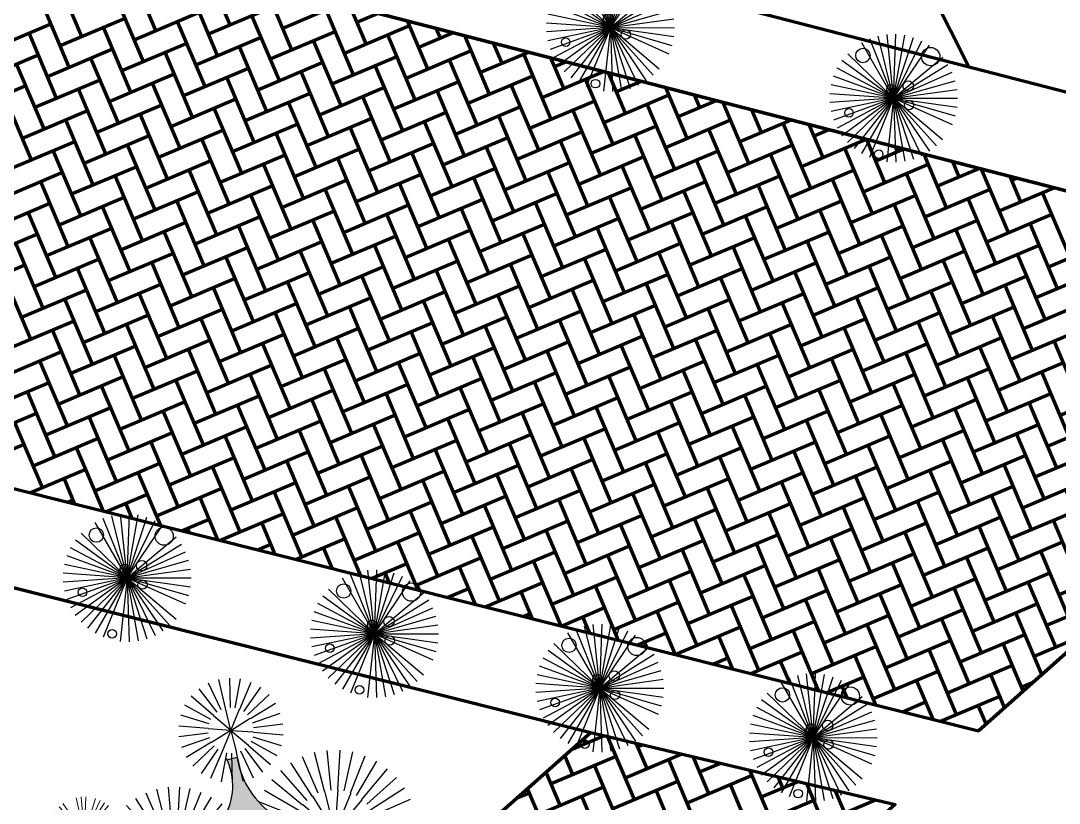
# Model space of a CAD drawing. Header units: millimetres. Extents: x 111 to 1506, y 14 to 566.
# Drawn here: x 247.94 to 256.06, y 141.69 to 147.81 of the extents above; entities that cross this region are included whole.
import ezdxf

# ---------------------------------------------------------------- set-up
doc = ezdxf.new("R2010")
doc.units = ezdxf.units.MM
doc.layers.add('FURN', color=253, linetype='Continuous')
doc.layers.add('G', color=254, linetype='Continuous', lineweight=5)
doc.layers.add('PALMERAS114', color=114, linetype='Continuous', lineweight=5)
doc.styles.add('ATTR', font='romans.shx', dxfattribs={"width": 0.8, "height": 2.52})

# ---------------------------------------------------------------- blocks, each defined once
blk = doc.blocks.new('EVG7')
for p, q in [((-11.6, 17), (-31.2, 50.9)), ((-9.2, 18.3), (-24.1, 54.3)), ((-6.6, 19.1), (-16.7, 56.9)), ((-3.9, 19.7), (-9, 58.4)), ((1.6, 19.7), (6.7, 58.4)), ((4.2, 19.1), (14.4, 56.9)), ((6.9, 18.3), (21.8, 54.3)), ((9.3, 17), (28.8, 50.9)), ((-17.8, 11.7), (-48.8, 35.4)), ((-16, 13.7), (-43.6, 41.3)), ((-13.8, 15.4), (-37.7, 46.5)), ((15.5, 11.7), (46.4, 35.4)), ((-20.6, 7), (-56.6, 21.9)), ((17, 9.4), (50.8, 28.9)), ((18.2, 7), (54.3, 21.9)), ((-21.6, 4.4), (-59.1, 14.4)), ((19.8, 1.7), (58.3, 6.7)), ((-22.2, -1.1), (-61.2, -1.1)), ((-22.2, -3.8), (-60.7, -8.9)), ((-20.6, -9.1), (-56.6, -24)), ((-19.4, -11.6), (-53.1, -31.1)), ((-17.8, -13.9), (-48.8, -37.6)), ((13.6, -15.9), (41.2, -43.5)), ((15.5, -13.9), (46.4, -37.6)), ((19.3, -6.6), (56.8, -16.6)), ((19.8, -1.1), (58.8, -1.1)), ((19.8, -3.8), (58.3, -8.9)), ((-13.8, -17.6), (-37.7, -48.7)), ((-11.6, -19.2), (-31.2, -53)), ((-9.2, -20.5), (-24.1, -56.5)), ((-6.6, -21.3), (-16.7, -59)), ((-3.9, -21.8), (-9, -60.6)), ((-1.2, -22.1), (-1.2, -61.1)), ((4.2, -21.3), (14.4, -59)), ((6.9, -20.5), (21.8, -56.5)), ((9.3, -19.2), (28.8, -53)), ((11.5, -17.6), (35.3, -48.7))]:
    blk.add_line(p, q)
at = {"style": 'ATTR', "width": 0.8, "flags": 9}
blk.add_attdef('ESTCODE', (0, 0), '', height=0.7, dxfattribs=at)
blk = doc.blocks.new('abri')
at = {"layer": 'FURN'}
blk.add_hatch(color=256, dxfattribs=at).paths.add_polyline_path([(1541.4483, 14.7988), (1541.5053, 14.8935, -0.755152), (1541.367, 15.2521), (1541.2444, 15.2412, -0.169075), (1540.9762, 14.779), (1540.8625, 14.6983), (1540.9211, 14.6158, -0.248562)])
for p, q in [((1541.0453, 16.2161), (1540.9239, 16.5768)), ((1541.1067, 16.2315), (1541.0433, 16.6068)), ((1541.1698, 16.2371), (1541.1659, 16.6177)), ((1541.233, 16.2328), (1541.2887, 16.6093)), ((1541.2947, 16.2186), (1541.4086, 16.5818)), ((1540.9334, 16.1576), (1540.7065, 16.4632)), ((1540.987, 16.1912), (1540.8107, 16.5286)), ((1541.3535, 16.195), (1541.5228, 16.5359)), ((1541.4078, 16.1625), (1541.6284, 16.4727)), ((1540.8856, 16.1159), (1540.6137, 16.3823)), ((1541.4564, 16.1218), (1541.7228, 16.3937)), ((1540.845, 16.0673), (1540.5348, 16.2879)), ((1541.4981, 16.0741), (1541.8037, 16.301)), ((1540.8125, 16.013), (1540.4715, 16.1823)), ((1541.5317, 16.0204), (1541.8691, 16.1967)), ((1540.7888, 15.9542), (1540.4256, 16.0681)), ((1541.5566, 15.9622), (1541.9173, 16.0835)), ((1540.7747, 15.8925), (1540.3981, 15.9482)), ((1541.572, 15.9007), (1541.9473, 15.9642)), ((1540.7704, 15.8293), (1540.3897, 15.8254)), ((1541.5733, 15.7745), (1541.9498, 15.7188)), ((1541.5776, 15.8376), (1541.9582, 15.8416)), ((1540.776, 15.7662), (1540.4007, 15.7028)), ((1540.7914, 15.7048), (1540.4306, 15.5834)), ((1541.5591, 15.7127), (1541.9223, 15.5988)), ((1540.8162, 15.6465), (1540.4789, 15.4702)), ((1540.8499, 15.5929), (1540.5443, 15.366)), ((1541.503, 15.5996), (1541.8132, 15.3791)), ((1541.5355, 15.6539), (1541.8764, 15.4846)), ((1540.8915, 15.5451), (1540.6252, 15.2732)), ((1540.9401, 15.5045), (1540.7196, 15.1942)), ((1540.9945, 15.472), (1540.8252, 15.131)), ((1541.3609, 15.4757), (1541.5372, 15.1384)), ((1541.4146, 15.5094), (1541.6415, 15.2038)), ((1541.4623, 15.551), (1541.7343, 15.2847)), ((1541.0532, 15.4483), (1540.9393, 15.0851)), ((1541.115, 15.4342), (1541.0593, 15.0576)), ((1541.1781, 15.4299), (1541.1821, 15.0492)), ((1541.2412, 15.4355), (1541.3047, 15.0601)), ((1541.3027, 15.4509), (1541.424, 15.0901)), ((1541.2444, 15.2412), (1541.367, 15.2521)), ((1541.8507, 14.9732), (1541.7785, 15.1898)), ((1541.9232, 14.9911), (1541.8857, 15.2164)), ((1541.9975, 14.9976), (1541.9958, 15.2259)), ((1542.072, 14.9923), (1542.106, 15.2181)), ((1542.1447, 14.9754), (1542.2137, 15.1931)), ((1541.7186, 14.9046), (1541.5829, 15.0883)), ((1541.7819, 14.9441), (1541.6767, 15.1468)), ((1542.2139, 14.9474), (1542.3161, 15.1516)), ((1542.2779, 14.9088), (1542.4107, 15.0946)), ((1540.5409, 14.7357), (1540.4026, 14.9817)), ((1540.5827, 14.7538), (1540.4986, 15.0232)), ((1540.6274, 14.7628), (1540.601, 15.0437)), ((1540.6729, 14.7622), (1540.7056, 15.0426)), ((1540.7173, 14.7523), (1540.8076, 15.0197)), ((1540.7587, 14.7333), (1540.9026, 14.9761)), ((1541.6622, 14.8557), (1541.4995, 15.0159)), ((1542.335, 14.8608), (1542.4953, 15.0235)), ((1540.5038, 14.7094), (1540.3173, 14.9212)), ((1540.7952, 14.7061), (1540.9864, 14.9137)), ((1541.6141, 14.7985), (1541.4284, 14.9313)), ((1541.4483, 14.7988), (1541.5053, 14.8935)), ((1542.384, 14.8044), (1542.5677, 14.94)), ((1540.473, 14.6759), (1540.2465, 14.8443)), ((1540.8253, 14.6719), (1541.0555, 14.8352)), ((1541.5756, 14.7346), (1541.3713, 14.8367)), ((1542.4235, 14.741), (1542.6261, 14.8463)), ((1540.4498, 14.6367), (1540.1932, 14.7544)), ((1540.8477, 14.6323), (1541.1067, 14.7441)), ((1540.9237, 14.6121), (1540.8636, 14.6969)), ((1541.5476, 14.6654), (1541.3298, 14.7343)), ((1542.4525, 14.6723), (1542.6692, 14.7445)), ((1540.4352, 14.5936), (1540.1598, 14.6554)), ((1540.8612, 14.5888), (1541.1379, 14.6444)), ((1541.5342, 14.5804), (1541.3084, 14.6144)), ((1542.4705, 14.5998), (1542.6958, 14.6373)), ((1540.4299, 14.5484), (1540.1477, 14.5515)), ((1540.4342, 14.503), (1540.1575, 14.4475)), ((1540.8602, 14.4982), (1541.1356, 14.4365)), ((1540.8655, 14.5435), (1541.1477, 14.5403)), ((1541.5289, 14.5059), (1541.3006, 14.5041)), ((1542.477, 14.5254), (1542.7053, 14.5272)), ((1540.4478, 14.4596), (1540.1887, 14.3477)), ((1540.4701, 14.4199), (1540.2399, 14.2566)), ((1540.5002, 14.3857), (1540.309, 14.1781)), ((1540.7916, 14.3824), (1540.9781, 14.1706)), ((1540.8225, 14.4159), (1541.0489, 14.2475)), ((1540.8457, 14.4551), (1541.1022, 14.3374)), ((1541.5354, 14.4315), (1541.3101, 14.3941)), ((1542.4717, 14.451), (1542.6975, 14.4169)), ((1540.5367, 14.3585), (1540.3928, 14.1157)), ((1540.5781, 14.3396), (1540.4879, 14.0722)), ((1540.6225, 14.3296), (1540.5898, 14.0493)), ((1540.668, 14.3291), (1540.6944, 14.0481)), ((1540.7127, 14.338), (1540.7969, 14.0687)), ((1540.7545, 14.3561), (1540.8928, 14.1101)), ((1541.5498, 14.3713), (1541.3332, 14.2991)), ((1541.5789, 14.3026), (1541.3762, 14.1973)), ((1542.4267, 14.309), (1542.631, 14.2069)), ((1542.4548, 14.3782), (1542.6725, 14.3093)), ((1541.6184, 14.2392), (1541.4347, 14.1036)), ((1541.6673, 14.1828), (1541.5071, 14.0201)), ((1542.3402, 14.1879), (1542.5029, 14.0277)), ((1542.3882, 14.2451), (1542.574, 14.1123)), ((1541.7245, 14.1348), (1541.5916, 13.949)), ((1541.7884, 14.0962), (1541.6863, 13.892)), ((1542.2204, 14.0995), (1542.3256, 13.8968)), ((1542.2838, 14.139), (1542.4194, 13.9553)), ((1541.8576, 14.0682), (1541.7887, 13.8505)), ((1541.9303, 14.0513), (1541.8963, 13.8255)), ((1542.0048, 14.046), (1542.0066, 13.8176)), ((1542.0792, 14.0524), (1542.1166, 13.8272)), ((1542.1517, 14.0704), (1542.2239, 13.8538))]:
    blk.add_line(p, q, dxfattribs=at)
at = {"layer": 'FURN', "color": 62}
for p, q in [((1541.174, 15.8335), (1541.0492, 16.2174)), ((1541.174, 15.8335), (1541.174, 16.2371)), ((1541.174, 15.8335), (1541.2987, 16.2174)), ((1541.174, 15.8335), (1540.8474, 16.0707)), ((1541.174, 15.8335), (1540.9367, 16.16)), ((1541.174, 15.8335), (1541.4112, 16.16)), ((1541.174, 15.8335), (1541.5005, 16.0707)), ((1541.174, 15.8335), (1540.7901, 15.9582)), ((1541.174, 15.8335), (1541.5579, 15.9582)), ((1541.174, 15.8335), (1540.7703, 15.8335)), ((1541.174, 15.8335), (1540.7901, 15.7087)), ((1541.174, 15.8335), (1540.8474, 15.5962)), ((1541.174, 15.8335), (1540.9367, 15.5069)), ((1541.174, 15.8335), (1541.0492, 15.4496)), ((1541.174, 15.8335), (1541.5776, 15.8335)), ((1541.174, 15.8335), (1541.174, 15.4298)), ((1541.174, 15.8335), (1541.2987, 15.4496)), ((1541.174, 15.8335), (1541.4112, 15.5069)), ((1541.174, 15.8335), (1541.5005, 15.5962)), ((1541.174, 15.8335), (1541.5579, 15.7087)), ((1542.0012, 14.5218), (1541.9182, 14.9903)), ((1542.0012, 14.5218), (1542.0174, 14.9973)), ((1542.0012, 14.5218), (1542.1159, 14.9835)), ((1542.0012, 14.5218), (1541.7348, 14.916)), ((1542.0012, 14.5218), (1541.8226, 14.9628)), ((1542.0012, 14.5218), (1542.2094, 14.9496)), ((1542.0012, 14.5218), (1542.2938, 14.897)), ((1542.0012, 14.5218), (1541.6586, 14.852)), ((1542.0012, 14.5218), (1542.3654, 14.8279)), ((1540.6477, 14.5459), (1540.5804, 14.753)), ((1540.6477, 14.5459), (1540.715, 14.753)), ((1542.0012, 14.5218), (1541.5539, 14.6841)), ((1542.0012, 14.5218), (1541.5975, 14.7736)), ((1542.0012, 14.5218), (1542.4211, 14.7455)), ((1540.6477, 14.5459), (1540.4715, 14.6739)), ((1540.6477, 14.5459), (1540.8239, 14.6739)), ((1542.0012, 14.5218), (1541.53, 14.5876)), ((1542.0012, 14.5218), (1542.4584, 14.6533)), ((1540.6477, 14.5459), (1540.4299, 14.5459)), ((1540.6477, 14.5459), (1540.4715, 14.4179)), ((1540.6477, 14.5459), (1540.5804, 14.3388)), ((1540.6477, 14.5459), (1540.8655, 14.5459)), ((1540.6477, 14.5459), (1540.715, 14.3388)), ((1540.6477, 14.5459), (1540.8239, 14.4179)), ((1542.0012, 14.5218), (1541.5266, 14.4882)), ((1542.0012, 14.5218), (1541.5439, 14.3903)), ((1542.0012, 14.5218), (1541.5813, 14.2981)), ((1542.0012, 14.5218), (1541.637, 14.2157)), ((1542.0012, 14.5218), (1541.7086, 14.1466)), ((1542.0012, 14.5218), (1541.793, 14.094)), ((1542.0012, 14.5218), (1541.8865, 14.06)), ((1542.0012, 14.5218), (1541.985, 14.0463)), ((1542.0012, 14.5218), (1542.4758, 14.5554)), ((1542.0012, 14.5218), (1542.3437, 14.1916)), ((1542.0012, 14.5218), (1542.4049, 14.27)), ((1542.0012, 14.5218), (1542.4484, 14.3594)), ((1542.0012, 14.5218), (1542.4724, 14.456)), ((1542.0012, 14.5218), (1542.0842, 14.0533)), ((1542.0012, 14.5218), (1542.1798, 14.0808)), ((1542.0012, 14.5218), (1542.2676, 14.1276))]:
    blk.add_line(p, q, dxfattribs=at)
at = {"layer": 'FURN'}
for centre, radius, start, end in [((1540.4465, 15.3953), 0.8127, 301.61043, 349.06478), ((1541.4872, 15.0925), 0.1998, 126.97548, 275.20895), ((1541.3574, 14.2098), 0.596, 81.22271, 138.10852)]:
    blk.add_arc(centre, radius, start, end, dxfattribs=at)

msp = doc.modelspace()

# ---------------------------------------------------------------- hatches: boundary and pattern name
at = {"layer": 'G', "lineweight": 100, "ltscale": 1000}
h = msp.add_hatch(dxfattribs=at)
h.set_pattern_fill('AR-HBONE', color=256, scale=0.046, angle=-22.085228, style=0)
h.set_pattern_definition([(22.914772, (797.12783, 1599.99595), (0.097837146, 0.241122153), [0.552, -0.184]), (112.914772, (797.29731, 1600.0676), (0.097837146, 0.241122153), [0.552, -0.184])])
h.paths.add_polyline_path([(253.07799, 142.84708), (255.42655, 142.25779), (259.25142, 145.65391), (256.92913, 146.26654)])

# ---------------------------------------------------------------- linework, layer by layer
at = {"lineweight": 100, "ltscale": 1000}
for p, q in [((253.06326, 151.95408), (255.35326, 147.44816)), ((239.25796, 151.60517), (257.60495, 146.86661)), ((239.00357, 150.89626), (256.92913, 146.26654)), ((256.92913, 146.26654), (239.00357, 150.89626)), ((237.67705, 146.71145), (253.07799, 142.84708))]:
    msp.add_line(p, q, dxfattribs=at)
at = {"lineweight": 211, "ltscale": 1000}
for p, q in [((237.67705, 146.71145), (253.07799, 142.84708)), ((237.44709, 145.9959), (252.399, 142.2442)), ((259.25142, 145.65391), (255.42655, 142.25779)), ((252.399, 142.2442), (239.04769, 130.38948))]:
    msp.add_line(p, q, dxfattribs=at)
at = {"lineweight": 100, "ltscale": 1000}
for points in [[(253.07799, 142.84708), (255.42655, 142.25779), (259.25142, 145.65391), (256.92913, 146.26654)], [(223.55255, 102.95667), (237.44709, 145.9959), (252.399, 142.2442), (239.0512, 130.39259), (233.05837, 132.40154), (237.44709, 145.9959)], [(233.07957, 132.39443), (239.04769, 130.38948), (252.399, 142.2442)], [(252.399, 142.2442), (254.77723, 141.68124), (244.09387, 132.19541)]]:
    msp.add_lwpolyline(points, dxfattribs=at)
at = {"layer": 'FURN', "color": 54, "ltscale": 0.1}
for p, q in [((252.55105, 147.75351), (252.49953, 148.25085)), ((252.55105, 147.75351), (252.56924, 148.25318)), ((252.55105, 147.75351), (252.30169, 148.1869)), ((252.55105, 147.75351), (252.36444, 148.21738)), ((252.55105, 147.75351), (252.43081, 148.23884)), ((252.55105, 147.75351), (252.63861, 148.24579)), ((252.55105, 147.75351), (252.70627, 148.22881)), ((252.55105, 147.75351), (252.7709, 148.20258)), ((252.55105, 147.75351), (252.83126, 148.16761)), ((252.55105, 147.75351), (252.1919, 148.10138)), ((252.55105, 147.75351), (252.14698, 148.04801)), ((252.55105, 147.75351), (252.93455, 148.07434)), ((252.55105, 147.75351), (252.97547, 148.01784)), ((252.55105, 147.75351), (252.08146, 147.92522)), ((252.55105, 147.75351), (253.00813, 147.9562)), ((252.55105, 147.75351), (252.06213, 147.85819)), ((252.55105, 147.75351), (253.03189, 147.89062)), ((252.55105, 147.75351), (252.05232, 147.78913)), ((252.55105, 147.75351), (253.04629, 147.82236)), ((252.55105, 147.75351), (252.05222, 147.71938)), ((252.55105, 147.75351), (252.08095, 147.5832)), ((252.55105, 147.75351), (252.14611, 147.46022)), ((252.55105, 147.75351), (252.19086, 147.40672)), ((252.55105, 147.75351), (252.30041, 147.32087)), ((252.55105, 147.75351), (252.36306, 147.2902)), ((252.55105, 147.75351), (252.49805, 147.25633)), ((252.55105, 147.75351), (253.05105, 147.75277)), ((252.55105, 147.75351), (253.04608, 147.68319)), ((252.55105, 147.75351), (253.03148, 147.61498)), ((252.55105, 147.75351), (253.00752, 147.54946)), ((252.55105, 147.75351), (252.93359, 147.43155)), ((252.55105, 147.75351), (252.83003, 147.33858)), ((252.55105, 147.75351), (252.76957, 147.30379)), ((252.55105, 147.75351), (252.63714, 147.26098)), ((254.76476, 147.20161), (254.64452, 147.68693)), ((254.76476, 147.20161), (254.71324, 147.69894)), ((254.76476, 147.20161), (254.78296, 147.70127)), ((254.76476, 147.20161), (254.85232, 147.69388)), ((254.76476, 147.20161), (254.51541, 147.63499)), ((254.76476, 147.20161), (254.57815, 147.66548)), ((254.76476, 147.20161), (254.91998, 147.6769)), ((254.76476, 147.20161), (254.98462, 147.65068)), ((254.76476, 147.20161), (255.04497, 147.61571)), ((254.76476, 147.20161), (254.40561, 147.54947)), ((254.76476, 147.20161), (255.14826, 147.52243)), ((254.76476, 147.20161), (254.36069, 147.4961)), ((254.76476, 147.20161), (255.18918, 147.46593)), ((254.76476, 147.20161), (254.29517, 147.37331)), ((254.76476, 147.20161), (255.22184, 147.40429)), ((254.76476, 147.20161), (254.27584, 147.30629)), ((254.76476, 147.20161), (255.2456, 147.33871)), ((254.76476, 147.20161), (254.26593, 147.16747)), ((254.76476, 147.20161), (254.26603, 147.23723)), ((254.76476, 147.20161), (254.29466, 147.03129)), ((254.76476, 147.20161), (254.35982, 146.90831)), ((254.76476, 147.20161), (254.40458, 146.85481)), ((254.76476, 147.20161), (254.51412, 146.76897)), ((254.76476, 147.20161), (254.57677, 146.73829)), ((254.76476, 147.20161), (254.71176, 146.70442)), ((254.76476, 147.20161), (255.26, 147.27046)), ((254.76476, 147.20161), (255.26476, 147.20086)), ((254.76476, 147.20161), (255.25979, 147.13128)), ((254.76476, 147.20161), (255.24519, 147.06307)), ((254.76476, 147.20161), (255.22123, 146.99756)), ((254.76476, 147.20161), (255.14731, 146.87964)), ((254.76476, 147.20161), (255.04374, 146.78667)), ((254.76476, 147.20161), (254.98328, 146.75188)), ((254.76476, 147.20161), (254.85085, 146.70907)), ((248.77516, 143.45287), (248.72363, 143.95021)), ((248.77516, 143.45287), (248.79335, 143.95254)), ((248.77516, 143.45287), (248.5258, 143.88625)), ((248.77516, 143.45287), (248.58854, 143.91674)), ((248.77516, 143.45287), (248.65492, 143.93819)), ((248.77516, 143.45287), (248.86271, 143.94514)), ((248.77516, 143.45287), (248.93037, 143.92817)), ((248.77516, 143.45287), (248.99501, 143.90194)), ((248.77516, 143.45287), (249.05537, 143.86697)), ((248.77516, 143.45287), (248.416, 143.80073)), ((248.77516, 143.45287), (248.37109, 143.74736)), ((248.77516, 143.45287), (249.15866, 143.77369)), ((248.77516, 143.45287), (249.19957, 143.7172)), ((248.77516, 143.45287), (248.30556, 143.62458)), ((248.77516, 143.45287), (249.23223, 143.65556)), ((248.77516, 143.45287), (248.28624, 143.55755)), ((248.77516, 143.45287), (249.25599, 143.58997)), ((248.77516, 143.45287), (248.27643, 143.48849)), ((248.77516, 143.45287), (249.27039, 143.52172)), ((250.70752, 143.01579), (250.5209, 143.47966)), ((250.70752, 143.01579), (250.58728, 143.50112)), ((250.70752, 143.01579), (250.65599, 143.51313)), ((250.70752, 143.01579), (250.72571, 143.51546)), ((250.70752, 143.01579), (250.79507, 143.50806)), ((250.70752, 143.01579), (250.86273, 143.49109)), ((250.70752, 143.01579), (250.92737, 143.46486)), ((248.77516, 143.45287), (248.27632, 143.41873)), ((248.77516, 143.45287), (248.30506, 143.28256)), ((248.77516, 143.45287), (248.37021, 143.15958)), ((248.77516, 143.45287), (248.41497, 143.10607)), ((248.77516, 143.45287), (248.52451, 143.02023)), ((248.77516, 143.45287), (248.58716, 142.98955)), ((248.77516, 143.45287), (248.72215, 142.95568)), ((248.77516, 143.45287), (249.27516, 143.45212)), ((248.77516, 143.45287), (249.27019, 143.38254)), ((248.77516, 143.45287), (249.25558, 143.31433)), ((248.77516, 143.45287), (249.23163, 143.24882)), ((248.77516, 143.45287), (249.1577, 143.1309)), ((248.77516, 143.45287), (249.05414, 143.03793)), ((248.77516, 143.45287), (248.99367, 143.00314)), ((248.77516, 143.45287), (248.86125, 142.96033)), ((250.70752, 143.01579), (250.45816, 143.44917)), ((250.70752, 143.01579), (250.98773, 143.42989)), ((250.70752, 143.01579), (250.30344, 143.31028)), ((250.70752, 143.01579), (250.34836, 143.36365)), ((250.70752, 143.01579), (251.09101, 143.33661)), ((250.70752, 143.01579), (251.13193, 143.28012)), ((250.70752, 143.01579), (251.16459, 143.21848)), ((250.70752, 143.01579), (250.23792, 143.1875)), ((250.70752, 143.01579), (251.18835, 143.15289)), ((250.70752, 143.01579), (250.2186, 143.12047)), ((250.70752, 143.01579), (251.20275, 143.08464)), ((252.46821, 142.59062), (252.28159, 143.05449)), ((252.46821, 142.59062), (252.34797, 143.07594)), ((252.46821, 142.59062), (252.41668, 143.08796)), ((252.46821, 142.59062), (252.4864, 143.09029)), ((252.46821, 142.59062), (252.55576, 143.08289)), ((252.46821, 142.59062), (252.62342, 143.06591)), ((250.70752, 143.01579), (250.20868, 142.98165)), ((250.70752, 143.01579), (250.20879, 143.05141)), ((250.70752, 143.01579), (250.23741, 142.84548)), ((250.70752, 143.01579), (250.30257, 142.7225)), ((250.70752, 143.01579), (250.34733, 142.669)), ((250.70752, 143.01579), (250.45687, 142.58315)), ((250.70752, 143.01579), (250.51952, 142.55248)), ((250.70752, 143.01579), (250.65451, 142.51861)), ((250.70752, 143.01579), (251.20751, 143.01505)), ((250.70752, 143.01579), (251.20255, 142.94547)), ((250.70752, 143.01579), (251.18794, 142.87726)), ((250.70752, 143.01579), (251.16398, 142.81174)), ((250.70752, 143.01579), (251.09006, 142.69383)), ((250.70752, 143.01579), (250.98649, 142.60086)), ((250.70752, 143.01579), (250.92603, 142.56607)), ((250.70752, 143.01579), (250.79361, 142.52326)), ((252.46821, 142.59062), (252.21885, 143.024)), ((252.46821, 142.59062), (252.68806, 143.03969)), ((252.46821, 142.59062), (252.74842, 143.00472)), ((252.46821, 142.59062), (252.10906, 142.93848)), ((252.46821, 142.59062), (252.85171, 142.91144)), ((252.46821, 142.59062), (252.06414, 142.88511)), ((252.46821, 142.59062), (252.89263, 142.85495)), ((252.46821, 142.59062), (251.99862, 142.76233)), ((252.46821, 142.59062), (252.92528, 142.79331)), ((252.46821, 142.59062), (251.97929, 142.6953)), ((252.46821, 142.59062), (252.94904, 142.72772)), ((252.46821, 142.59062), (252.96345, 142.65947)), ((254.13616, 142.20375), (253.94955, 142.66762)), ((254.13616, 142.20375), (254.01592, 142.68908)), ((254.13616, 142.20375), (254.08464, 142.70109)), ((254.13616, 142.20375), (254.15435, 142.70342)), ((254.13616, 142.20375), (254.22372, 142.69602)), ((254.13616, 142.20375), (254.29138, 142.67905)), ((254.13616, 142.20375), (254.35602, 142.65282)), ((252.46821, 142.59062), (251.96937, 142.55648)), ((252.46821, 142.59062), (251.96948, 142.62624)), ((252.46821, 142.59062), (251.99811, 142.42031)), ((252.46821, 142.59062), (252.06326, 142.29733)), ((252.46821, 142.59062), (252.10802, 142.24382)), ((252.46821, 142.59062), (252.21756, 142.15798)), ((252.46821, 142.59062), (252.28022, 142.1273)), ((252.46821, 142.59062), (252.4152, 142.09343)), ((252.46821, 142.59062), (252.96821, 142.58987)), ((252.46821, 142.59062), (252.96324, 142.52029)), ((252.46821, 142.59062), (252.94863, 142.45208)), ((252.46821, 142.59062), (252.92468, 142.38657)), ((252.46821, 142.59062), (252.85075, 142.26865)), ((252.46821, 142.59062), (252.74719, 142.17568)), ((252.46821, 142.59062), (252.68672, 142.14089)), ((252.46821, 142.59062), (252.5543, 142.09808)), ((254.13616, 142.20375), (253.88681, 142.63713)), ((254.13616, 142.20375), (254.41637, 142.61785)), ((254.13616, 142.20375), (253.73209, 142.49824)), ((254.13616, 142.20375), (253.77701, 142.55161)), ((254.13616, 142.20375), (254.51966, 142.52457)), ((254.13616, 142.20375), (254.56058, 142.46808)), ((254.13616, 142.20375), (254.59324, 142.40644)), ((254.13616, 142.20375), (253.66657, 142.37546)), ((254.13616, 142.20375), (254.617, 142.34085)), ((254.13616, 142.20375), (253.64724, 142.30843)), ((254.13616, 142.20375), (254.6314, 142.2726)), ((254.13616, 142.20375), (253.63733, 142.16961)), ((254.13616, 142.20375), (253.63743, 142.23937)), ((254.13616, 142.20375), (253.66606, 142.03344)), ((254.13616, 142.20375), (253.73122, 141.91046)), ((254.13616, 142.20375), (253.77598, 141.85696)), ((254.13616, 142.20375), (253.88552, 141.77111)), ((254.13616, 142.20375), (253.94817, 141.74044)), ((254.13616, 142.20375), (254.08316, 141.70657)), ((254.13616, 142.20375), (254.63616, 142.20301)), ((254.13616, 142.20375), (254.63119, 142.13343)), ((254.13616, 142.20375), (254.61659, 142.06522)), ((254.13616, 142.20375), (254.59263, 141.9997)), ((254.13616, 142.20375), (254.51871, 141.88179)), ((254.13616, 142.20375), (254.41514, 141.78881)), ((254.13616, 142.20375), (254.35468, 141.75403)), ((254.13616, 142.20375), (254.22225, 141.71122))]:
    msp.add_line(p, q, dxfattribs=at)
at = {"layer": 'FURN', "ltscale": 0.1}
for p, q in [((252.55105, 147.75351), (252.10993, 147.9889)), ((252.55105, 147.75351), (252.06182, 147.65028)), ((252.55105, 147.75351), (252.10923, 147.51943)), ((252.55105, 147.75351), (252.24263, 147.35996)), ((252.55105, 147.75351), (252.56776, 147.25379)), ((252.55105, 147.75351), (252.88506, 147.38144)), ((252.55105, 147.75351), (252.70485, 147.27775)), ((254.76476, 147.20161), (254.32364, 147.437)), ((254.76476, 147.20161), (254.27553, 147.09838)), ((254.76476, 147.20161), (254.32294, 146.96753)), ((254.76476, 147.20161), (254.45635, 146.80806)), ((254.76476, 147.20161), (254.78147, 146.70188)), ((254.76476, 147.20161), (255.09877, 146.82954)), ((254.76476, 147.20161), (254.91856, 146.72585)), ((248.77516, 143.45287), (248.33403, 143.68826)), ((248.77516, 143.45287), (248.28593, 143.34964)), ((248.77516, 143.45287), (248.33333, 143.21879)), ((248.77516, 143.45287), (248.46674, 143.05932)), ((248.77516, 143.45287), (248.79186, 142.95315)), ((248.77516, 143.45287), (249.10917, 143.0808)), ((248.77516, 143.45287), (248.92896, 142.97711)), ((250.70752, 143.01579), (250.26639, 143.25118)), ((250.70752, 143.01579), (250.21829, 142.91256)), ((250.70752, 143.01579), (250.26569, 142.78171)), ((250.70752, 143.01579), (250.3991, 142.62224)), ((250.70752, 143.01579), (250.72422, 142.51607)), ((250.70752, 143.01579), (251.04153, 142.64372)), ((250.70752, 143.01579), (250.86132, 142.54003)), ((252.46821, 142.59062), (252.02708, 142.82601)), ((252.46821, 142.59062), (251.97898, 142.48739)), ((252.46821, 142.59062), (252.02639, 142.35654)), ((252.46821, 142.59062), (252.15979, 142.19707)), ((252.46821, 142.59062), (252.48491, 142.0909)), ((252.46821, 142.59062), (252.80222, 142.21855)), ((252.46821, 142.59062), (252.62201, 142.11486)), ((254.13616, 142.20375), (253.69504, 142.43914)), ((254.13616, 142.20375), (253.64693, 142.10052)), ((254.13616, 142.20375), (253.69434, 141.96967)), ((254.13616, 142.20375), (253.82774, 141.8102)), ((254.13616, 142.20375), (254.15287, 141.70403)), ((254.13616, 142.20375), (254.47017, 141.83168)), ((254.13616, 142.20375), (254.28996, 141.72799))]:
    msp.add_line(p, q, dxfattribs=at)
at = {"layer": 'FURN', "color": 54, "ltscale": 0.1}
for centre, radius in [((252.53346, 147.82452), 0.03628), ((252.67122, 147.69979), 0.03628), ((252.20201, 147.64026), 0.0337), ((255.05443, 147.52707), 0.07141), ((254.52451, 147.53576), 0.05617), ((254.74717, 147.27261), 0.03628), ((254.87841, 147.29668), 0.04084), ((254.41572, 147.08835), 0.0337), ((254.88493, 147.14789), 0.03628), ((248.53491, 143.78702), 0.05617), ((249.06483, 143.77834), 0.07141), ((248.75756, 143.52387), 0.03628), ((248.8888, 143.54794), 0.04084), ((248.89533, 143.39915), 0.03628), ((250.46727, 143.34995), 0.05617), ((250.99718, 143.34126), 0.07141), ((248.42611, 143.33962), 0.0337), ((250.82116, 143.11086), 0.04084), ((250.68992, 143.0868), 0.03628), ((250.82768, 142.96207), 0.03628), ((252.22796, 142.92477), 0.05617), ((252.75788, 142.91608), 0.07141), ((250.35847, 142.90254), 0.0337), ((252.45062, 142.66162), 0.03628), ((252.58185, 142.68569), 0.04084), ((252.58838, 142.5369), 0.03628), ((253.89591, 142.53791), 0.05617), ((254.42583, 142.52922), 0.07141), ((252.11916, 142.47737), 0.0337), ((254.24981, 142.29882), 0.04084), ((254.11857, 142.27476), 0.03628), ((254.25633, 142.15003), 0.03628), ((253.78712, 142.0905), 0.0337)]:
    msp.add_circle(centre, radius, dxfattribs=at)
at = {"layer": 'FURN', "ltscale": 0.1}
for centre in [(252.43396, 147.31554), (254.64767, 146.76363), (248.65806, 143.0149), (250.59042, 142.57782), (252.35112, 142.15264), (254.01907, 141.76578)]:
    msp.add_circle(centre, 0.0337, dxfattribs=at)
at = {"layer": 'G', "linetype": 'Continuous', "lineweight": 100, "ltscale": 1000}
for p, q in [((248.42033, 147.6854), (248.2054, 148.19384)), ((249.00041, 147.73085), (248.78548, 148.23929)), ((249.58049, 147.7763), (249.39627, 148.21209)), ((250.06273, 147.58062), (249.84781, 148.08906)), ((249.48265, 147.53518), (249.26773, 148.04362)), ((248.32249, 147.44428), (248.10756, 147.95272)), ((248.90257, 147.48973), (248.68764, 147.99817)), ((249.99109, 147.7501), (250.4439, 147.94151)), ((250.64282, 147.62607), (250.51751, 147.9225)), ((248.83093, 147.65921), (249.33937, 147.87414)), ((249.41101, 147.70466), (249.91945, 147.91958)), ((249.9649, 147.3395), (249.74997, 147.84794)), ((250.54498, 147.38495), (250.33005, 147.89339)), ((250.57117, 147.79555), (250.73724, 147.86575)), ((247.67077, 147.56831), (248.1792, 147.78324)), ((248.25085, 147.61376), (248.75929, 147.82869)), ((249.38482, 147.29405), (249.16989, 147.80249)), ((250.47334, 147.55443), (250.98177, 147.76936)), ((251.12506, 147.4304), (250.966, 147.80667)), ((248.22465, 147.20316), (248.00973, 147.7116)), ((248.80473, 147.24861), (248.58981, 147.75705)), ((249.31317, 147.46353), (249.82161, 147.67846)), ((249.89325, 147.50898), (250.40169, 147.72391)), ((251.02722, 147.18928), (250.8123, 147.69772)), ((251.05342, 147.59988), (251.32392, 147.71423)), ((251.2229, 147.67152), (251.19025, 147.74875)), ((251.6073, 147.23472), (251.4145, 147.69083)), ((248.73309, 147.41809), (249.24153, 147.63301)), ((249.86706, 147.09838), (249.65213, 147.60682)), ((250.44714, 147.14383), (250.23221, 147.65227)), ((251.70514, 147.47585), (251.63875, 147.63291)), ((247.57293, 147.32719), (248.08137, 147.54212)), ((248.15301, 147.37264), (248.66145, 147.58757)), ((249.28698, 147.05293), (249.07205, 147.56137)), ((250.3755, 147.31331), (250.88394, 147.52824)), ((250.95558, 147.35876), (251.46402, 147.57368)), ((251.53566, 147.4042), (251.91061, 147.5627)), ((252.08955, 147.03905), (251.87462, 147.54749)), ((252.18739, 147.28017), (252.08724, 147.51708)), ((248.12682, 146.96204), (247.91189, 147.47048)), ((248.7069, 147.00748), (248.49197, 147.51592)), ((249.21534, 147.22241), (249.72377, 147.43734)), ((249.79542, 147.26786), (250.30386, 147.48279)), ((250.92939, 146.94815), (250.71446, 147.45659)), ((251.50947, 146.9936), (251.29454, 147.50204)), ((252.11574, 147.44965), (252.20395, 147.48694)), ((248.63525, 147.17696), (249.14369, 147.39189)), ((249.76922, 146.85726), (249.5543, 147.3657)), ((250.3493, 146.90271), (250.13438, 147.41115)), ((251.43782, 147.16308), (251.94626, 147.37801)), ((252.01791, 147.20853), (252.49729, 147.41117)), ((252.66963, 147.0845), (252.53573, 147.40124)), ((247.47509, 147.08607), (247.98353, 147.301)), ((248.05517, 147.13152), (248.56361, 147.34644)), ((248.60906, 146.76636), (248.39413, 147.2748)), ((249.18914, 146.81181), (248.97421, 147.32025)), ((250.27766, 147.07219), (250.7861, 147.28711)), ((250.85774, 147.11763), (251.36618, 147.33256)), ((251.99171, 146.79793), (251.77678, 147.30637)), ((252.57179, 146.84338), (252.35687, 147.35181)), ((252.59799, 147.25398), (252.79063, 147.33541)), ((252.76747, 147.32562), (252.75998, 147.34333)), ((253.15187, 146.88882), (252.98423, 147.28541)), ((248.02898, 146.72091), (247.81405, 147.22935)), ((249.1175, 146.98129), (249.62594, 147.19622)), ((249.69758, 147.02674), (250.20602, 147.24167)), ((250.83155, 146.70703), (250.61662, 147.21547)), ((251.41163, 146.75248), (251.1967, 147.26092)), ((252.50015, 147.01286), (253.00859, 147.22778)), ((253.24971, 147.12995), (253.20848, 147.22749)), ((248.53742, 146.93584), (249.04586, 147.15077)), ((249.67139, 146.61614), (249.45646, 147.12458)), ((250.25147, 146.66158), (250.03654, 147.17002)), ((251.33999, 146.92196), (251.84843, 147.13689)), ((251.92007, 146.96741), (252.42851, 147.18233)), ((252.47396, 146.60225), (252.25903, 147.11069)), ((253.05404, 146.6477), (252.83911, 147.15614)), ((253.08023, 147.0583), (253.37731, 147.18389)), ((253.63412, 146.69315), (253.43272, 147.16957)), ((253.73196, 146.93427), (253.65697, 147.11166)), ((247.95734, 146.89039), (248.46577, 147.10532)), ((248.51122, 146.52524), (248.2963, 147.03368)), ((249.0913, 146.57069), (248.87638, 147.07913)), ((250.17982, 146.83106), (250.68826, 147.04599)), ((250.75991, 146.87651), (251.26834, 147.09144)), ((251.89387, 146.55681), (251.67895, 147.06524)), ((252.98239, 146.81718), (253.49083, 147.03211)), ((253.56248, 146.86263), (253.964, 147.03236)), ((253.66031, 147.10375), (253.67066, 147.10812)), ((249.01966, 146.74017), (249.5281, 146.9551)), ((249.59974, 146.78562), (250.10818, 147.00054)), ((250.73371, 146.46591), (250.51878, 146.97435)), ((251.31379, 146.51136), (251.09887, 147.0198)), ((252.40231, 146.77173), (252.91075, 146.98666)), ((253.53628, 146.45203), (253.32135, 146.96047)), ((254.11636, 146.49747), (253.90144, 147.00591)), ((254.2142, 146.7386), (254.10547, 146.99582)), ((254.14256, 146.90808), (254.25734, 146.9566)), ((248.43958, 146.69472), (248.94802, 146.90965)), ((249.57355, 146.37501), (249.35862, 146.88345)), ((250.15363, 146.42046), (249.9387, 146.9289)), ((251.24215, 146.68084), (251.75059, 146.89576)), ((251.82223, 146.72629), (252.33067, 146.94121)), ((252.37612, 146.36113), (252.16119, 146.86957)), ((252.9562, 146.40658), (252.74127, 146.91502)), ((254.04472, 146.66695), (254.55068, 146.88083)), ((254.69644, 146.54292), (254.55396, 146.87999)), ((247.8595, 146.64927), (248.36794, 146.8642)), ((248.41339, 146.28412), (248.19846, 146.79256)), ((248.99347, 146.32957), (248.77854, 146.83801)), ((250.08199, 146.58994), (250.59043, 146.80487)), ((250.66207, 146.63539), (251.17051, 146.85032)), ((251.79604, 146.31568), (251.58111, 146.82412)), ((252.88456, 146.57606), (253.393, 146.79099)), ((253.46464, 146.62151), (253.97308, 146.83643)), ((254.59861, 146.3018), (254.38368, 146.81024)), ((254.6248, 146.7124), (254.84402, 146.80507)), ((254.79428, 146.78404), (254.77821, 146.82207)), ((248.92182, 146.49905), (249.43026, 146.71397)), ((249.50191, 146.54449), (250.01034, 146.75942)), ((250.63587, 146.22479), (250.42095, 146.73323)), ((251.21596, 146.27024), (251.00103, 146.77867)), ((252.30448, 146.53061), (252.81292, 146.74554)), ((253.43844, 146.2109), (253.22352, 146.71934)), ((254.01853, 146.25635), (253.8036, 146.76479)), ((255.17869, 146.34725), (255.00245, 146.76415)), ((255.27653, 146.58837), (255.2267, 146.70624)), ((248.34174, 146.4536), (248.85018, 146.66853)), ((249.47571, 146.13389), (249.26078, 146.64233)), ((250.05579, 146.17934), (249.84087, 146.68778)), ((251.14431, 146.43972), (251.65275, 146.65464)), ((251.72439, 146.48516), (252.23283, 146.70009)), ((252.27828, 146.12001), (252.06335, 146.62845)), ((252.85836, 146.16546), (252.64344, 146.6739)), ((253.94688, 146.42583), (254.45532, 146.64076)), ((254.52696, 146.47128), (255.0354, 146.68621)), ((255.10705, 146.51673), (255.43071, 146.65355)), ((255.66093, 146.15157), (255.45095, 146.64832)), ((247.76166, 146.40815), (248.2701, 146.62308)), ((248.31555, 146.043), (248.10062, 146.55144)), ((248.89563, 146.08844), (248.6807, 146.59688)), ((249.98415, 146.34882), (250.49259, 146.56375)), ((250.56423, 146.39427), (251.07267, 146.60919)), ((251.6982, 146.07456), (251.48327, 146.583)), ((252.78672, 146.33494), (253.29516, 146.54986)), ((253.3668, 146.38038), (253.87524, 146.59531)), ((254.50077, 146.06068), (254.28584, 146.56912)), ((255.08085, 146.10613), (254.86592, 146.61457)), ((255.75877, 146.3927), (255.6752, 146.5904)), ((255.68713, 146.56218), (255.72405, 146.57778)), ((248.82399, 146.25792), (249.33243, 146.47285)), ((249.40407, 146.30337), (249.91251, 146.5183)), ((250.53804, 145.98367), (250.32311, 146.4921)), ((251.11812, 146.02911), (250.90319, 146.53755)), ((252.20664, 146.28949), (252.71508, 146.50442)), ((253.34061, 145.96978), (253.12568, 146.47822)), ((253.92069, 146.01523), (253.70576, 146.52367)), ((255.00921, 146.27561), (255.51765, 146.49053)), ((255.58929, 146.32105), (256.01739, 146.50202)), ((256.14318, 145.9559), (255.92825, 146.46434)), ((247.66382, 146.16703), (248.17226, 146.38196)), ((248.24391, 146.21248), (248.75234, 146.4274)), ((249.37787, 145.89277), (249.16295, 146.40121)), ((249.95796, 145.93822), (249.74303, 146.44666)), ((251.04648, 146.19859), (251.55492, 146.41352)), ((251.62656, 146.24404), (252.135, 146.45897)), ((252.18044, 145.87889), (251.96552, 146.38733)), ((252.76053, 145.92433), (252.5456, 146.43277)), ((253.84905, 146.18471), (254.35749, 146.39964)), ((254.42913, 146.23016), (254.93757, 146.44509)), ((255.5631, 145.91045), (255.34817, 146.41889)), ((248.21771, 145.80187), (248.00278, 146.31031)), ((248.79779, 145.84732), (248.58287, 146.35576)), ((249.88631, 146.1077), (250.39475, 146.32262)), ((250.46639, 146.15315), (250.97483, 146.36807)), ((251.60036, 145.83344), (251.38544, 146.34188)), ((252.68888, 146.09381), (253.19732, 146.30874)), ((253.26896, 146.13926), (253.7774, 146.35419)), ((254.40293, 145.81956), (254.18801, 146.328)), ((254.98301, 145.865), (254.76809, 146.37344)), ((248.72615, 146.0168), (249.23459, 146.23173)), ((249.30623, 146.06225), (249.81467, 146.27718)), ((250.4402, 145.74254), (250.22527, 146.25098)), ((251.02028, 145.78799), (250.80535, 146.29643)), ((252.1088, 146.04837), (252.61724, 146.26329)), ((253.24277, 145.72866), (253.02784, 146.2371)), ((253.82285, 145.77411), (253.60792, 146.28255)), ((254.91137, 146.03448), (255.41981, 146.24941)), ((255.49145, 146.07993), (255.99989, 146.29486)), ((256.04534, 145.71478), (255.83041, 146.22322)), ((247.56599, 145.92591), (248.07443, 146.14083)), ((248.14607, 145.97135), (248.65451, 146.18628)), ((249.28004, 145.65165), (249.06511, 146.16009)), ((249.86012, 145.6971), (249.64519, 146.20553)), ((250.94864, 145.95747), (251.45708, 146.1724)), ((251.52872, 146.00292), (252.03716, 146.21785)), ((252.08261, 145.63776), (251.86768, 146.1462)), ((252.66269, 145.68321), (252.44776, 146.19165)), ((253.75121, 145.94359), (254.25965, 146.15852)), ((254.33129, 145.98904), (254.83973, 146.20396)), ((255.46526, 145.66933), (255.25033, 146.17777)), ((248.11987, 145.56075), (247.90495, 146.06919)), ((248.69996, 145.6062), (248.48503, 146.11464)), ((249.78848, 145.86658), (250.29691, 146.0815)), ((250.36856, 145.91202), (250.877, 146.12695)), ((251.50253, 145.59232), (251.2876, 146.10076)), ((252.59105, 145.85269), (253.09949, 146.06762)), ((253.17113, 145.89814), (253.67957, 146.11307)), ((254.3051, 145.57843), (254.09017, 146.08687)), ((254.88518, 145.62388), (254.67025, 146.13232)), ((255.9737, 145.88426), (256.48214, 146.09918)), ((248.62831, 145.77568), (249.13675, 145.99061)), ((249.20839, 145.82113), (249.71683, 146.03605)), ((250.34236, 145.50142), (250.12744, 146.00986)), ((250.92244, 145.54687), (250.70752, 146.05531)), ((251.43088, 145.7618), (251.93932, 145.97672)), ((252.01096, 145.80724), (252.5194, 146.02217)), ((253.14493, 145.48754), (252.93001, 145.99598)), ((253.72501, 145.53299), (253.51009, 146.04143)), ((254.81353, 145.79336), (255.32197, 146.00829)), ((255.39362, 145.83881), (255.90206, 146.05374)), ((255.9475, 145.47366), (255.73258, 145.98209)), ((247.46815, 145.68478), (247.97659, 145.89971)), ((248.04823, 145.73023), (248.55667, 145.94516)), ((249.1822, 145.41053), (248.96727, 145.91896)), ((249.76228, 145.45597), (249.54735, 145.96441)), ((250.8508, 145.71635), (251.35924, 145.93128)), ((251.98477, 145.39664), (251.76984, 145.90508)), ((252.56485, 145.44209), (252.34992, 145.95053)), ((253.65337, 145.70247), (254.16181, 145.91739)), ((254.23345, 145.74791), (254.74189, 145.96284)), ((255.36742, 145.42821), (255.15249, 145.93665)), ((248.02204, 145.31963), (247.80711, 145.82807)), ((248.60212, 145.36508), (248.38719, 145.87352)), ((249.69064, 145.62545), (250.19908, 145.84038)), ((250.27072, 145.6709), (250.77916, 145.88583)), ((250.82461, 145.30575), (250.60968, 145.81419)), ((251.40469, 145.35119), (251.18976, 145.85963)), ((252.49321, 145.61157), (253.00165, 145.8265)), ((253.07329, 145.65702), (253.58173, 145.87195)), ((254.20726, 145.33731), (253.99233, 145.84575)), ((254.78734, 145.38276), (254.57241, 145.8912)), ((255.29578, 145.59769), (255.80422, 145.81261)), ((255.87586, 145.64314), (256.3843, 145.85806)), ((248.53048, 145.53456), (249.03891, 145.74948)), ((249.11056, 145.58001), (249.619, 145.79493)), ((250.24453, 145.2603), (250.0296, 145.76874)), ((251.33305, 145.52067), (251.84149, 145.7356)), ((251.91313, 145.56612), (252.42157, 145.78105)), ((253.0471, 145.24642), (252.83217, 145.75486)), ((253.62718, 145.29186), (253.41225, 145.8003)), ((254.7157, 145.55224), (255.22414, 145.76717)), ((255.82645, 145.28746), (255.63474, 145.74097)), ((247.95039, 145.48911), (248.45883, 145.70404)), ((249.08436, 145.1694), (248.86944, 145.67784)), ((249.66444, 145.21485), (249.44952, 145.72329)), ((250.75296, 145.47523), (251.2614, 145.69015)), ((251.88693, 145.15552), (251.67201, 145.66396)), ((252.46701, 145.20097), (252.25209, 145.70941)), ((253.55553, 145.46134), (254.06397, 145.67627)), ((254.13562, 145.50679), (254.64406, 145.72172)), ((254.6895, 145.14164), (254.47458, 145.65008)), ((255.26958, 145.18709), (255.05466, 145.69552)), ((248.50428, 145.12396), (248.28935, 145.63239)), ((249.5928, 145.38433), (250.10124, 145.59926)), ((250.17288, 145.42978), (250.68132, 145.64471)), ((250.72677, 145.06462), (250.51184, 145.57306)), ((251.30685, 145.11007), (251.09192, 145.61851)), ((252.39537, 145.37045), (252.90381, 145.58538)), ((252.97545, 145.4159), (253.48389, 145.63082)), ((254.10942, 145.09619), (253.89449, 145.60463)), ((255.19794, 145.35657), (255.70638, 145.57149)), ((248.43264, 145.29344), (248.94108, 145.50836)), ((249.01272, 145.33888), (249.52116, 145.55381)), ((250.14669, 145.01918), (249.93176, 145.52762)), ((251.23521, 145.27955), (251.74365, 145.49448)), ((251.81529, 145.325), (252.32373, 145.53993)), ((252.94926, 145.00529), (252.73433, 145.51373)), ((253.52934, 145.05074), (253.31441, 145.55918)), ((254.61786, 145.31112), (255.1263, 145.52604)), ((255.6812, 145.1585), (255.5369, 145.49985)), ((255.77802, 145.40201), (256.1167, 145.54518)), ((247.85256, 145.24799), (248.361, 145.46291)), ((248.98653, 144.92828), (248.7716, 145.43672)), ((249.56661, 144.97373), (249.35168, 145.48217)), ((250.65513, 145.2341), (251.16357, 145.44903)), ((251.7891, 144.9144), (251.57417, 145.42284)), ((252.36918, 144.95985), (252.15425, 145.46829)), ((253.4577, 145.22022), (253.96614, 145.43515)), ((254.03778, 145.26567), (254.54622, 145.4806)), ((254.59167, 144.90052), (254.37674, 145.40895)), ((255.17175, 144.94596), (254.95682, 145.4544)), ((248.40644, 144.88283), (248.19152, 145.39127)), ((249.49496, 145.14321), (250.0034, 145.35814)), ((250.07505, 145.18866), (250.58348, 145.40358)), ((250.62893, 144.8235), (250.41401, 145.33194)), ((251.20901, 144.86895), (250.99409, 145.37739)), ((252.29753, 145.12933), (252.80597, 145.34425)), ((252.87762, 145.17477), (253.38606, 145.3897)), ((254.01158, 144.85507), (253.79666, 145.36351)), ((255.1001, 145.11544), (255.60854, 145.33037)), ((248.3348, 145.05231), (248.84324, 145.26724)), ((248.91488, 145.09776), (249.42332, 145.31269)), ((250.04885, 144.77805), (249.83392, 145.28649)), ((251.13737, 145.03843), (251.64581, 145.25336)), ((251.71745, 145.08388), (252.22589, 145.29881)), ((252.85142, 144.76417), (252.63649, 145.27261)), ((253.4315, 144.80962), (253.21658, 145.31806)), ((254.52002, 145.07), (255.02846, 145.28492)), ((255.53595, 145.02953), (255.43906, 145.25873)), ((247.75472, 145.00687), (248.26316, 145.22179)), ((248.88869, 144.68716), (248.67376, 145.1956)), ((249.46877, 144.73261), (249.25384, 145.24105)), ((250.55729, 144.99298), (251.06573, 145.20791)), ((251.69126, 144.67328), (251.47633, 145.18172)), ((252.27134, 144.71872), (252.05641, 145.22716)), ((253.35986, 144.9791), (253.8683, 145.19403)), ((253.93994, 145.02455), (254.44838, 145.23947)), ((254.49383, 144.65939), (254.2789, 145.16783)), ((255.07391, 144.70484), (254.85898, 145.21328)), ((255.68019, 145.16089), (255.68727, 145.16389)), ((248.30861, 144.64171), (248.09368, 145.15015)), ((249.39713, 144.90209), (249.90557, 145.11701)), ((249.97721, 144.94753), (250.48565, 145.16246)), ((250.5311, 144.58238), (250.31617, 145.09082)), ((251.11118, 144.62783), (250.89625, 145.13627)), ((252.1997, 144.8882), (252.70814, 145.10313)), ((252.77978, 144.93365), (253.28822, 145.14858)), ((253.91375, 144.61395), (253.69882, 145.12238)), ((255.00227, 144.87432), (255.51071, 145.08925)), ((248.23696, 144.81119), (248.7454, 145.02612)), ((248.81705, 144.85664), (249.32548, 145.07157)), ((249.95101, 144.53693), (249.73609, 145.04537)), ((251.03953, 144.79731), (251.54797, 145.01224)), ((251.61962, 144.84276), (252.12806, 145.05768)), ((252.75358, 144.52305), (252.53866, 145.03149)), ((253.33367, 144.5685), (253.11874, 145.07694)), ((254.42219, 144.82887), (254.93063, 145.0438)), ((255.3907, 144.90056), (255.34123, 145.01761)), ((247.65688, 144.76574), (248.16532, 144.98067)), ((248.79085, 144.44604), (248.57592, 144.95448)), ((249.37093, 144.49148), (249.15601, 144.99992)), ((249.87937, 144.70641), (250.38781, 144.92134)), ((250.45945, 144.75186), (250.96789, 144.96679)), ((251.59342, 144.43215), (251.37849, 144.94059)), ((252.1735, 144.4776), (251.95858, 144.98604)), ((253.26202, 144.73798), (253.77046, 144.9529)), ((253.8421, 144.78343), (254.35054, 144.99835)), ((254.39599, 144.41827), (254.18106, 144.92671)), ((254.95496, 144.51366), (254.76115, 144.97216)), ((248.21077, 144.40059), (247.99584, 144.90903)), ((249.29929, 144.66096), (249.80773, 144.87589)), ((250.43326, 144.34126), (250.21833, 144.8497)), ((251.01334, 144.38671), (250.79841, 144.89515)), ((252.10186, 144.64708), (252.6103, 144.86201)), ((252.68194, 144.69253), (253.19038, 144.90746)), ((253.81591, 144.37282), (253.60098, 144.88126)), ((248.13913, 144.57007), (248.64757, 144.785)), ((248.71921, 144.61552), (249.22765, 144.83044)), ((249.2731, 144.25036), (249.05817, 144.7588)), ((249.85318, 144.29581), (249.63825, 144.80425)), ((250.9417, 144.55619), (251.45014, 144.77111)), ((251.52178, 144.60163), (252.03022, 144.81656)), ((252.65575, 144.28193), (252.44082, 144.79037)), ((253.23583, 144.32738), (253.0209, 144.83581)), ((254.32435, 144.58775), (254.83279, 144.80268)), ((254.90443, 144.6332), (255.25784, 144.78259)), ((255.24546, 144.7716), (255.24339, 144.77648)), ((247.55905, 144.52462), (248.06748, 144.73955)), ((248.69301, 144.20491), (248.47809, 144.71335)), ((249.78153, 144.46529), (250.28997, 144.68022)), ((250.36162, 144.51074), (250.87005, 144.72567)), ((251.49558, 144.19103), (251.28066, 144.69947)), ((252.07567, 144.23648), (251.86074, 144.74492)), ((253.16419, 144.49686), (253.67263, 144.71178)), ((253.74427, 144.5423), (254.25271, 144.75723)), ((254.29815, 144.17715), (254.08323, 144.68559)), ((254.80971, 144.3847), (254.66331, 144.73104)), ((248.11293, 144.15947), (247.89801, 144.66791)), ((249.20145, 144.41984), (249.70989, 144.63477)), ((250.33542, 144.10014), (250.12049, 144.60858)), ((250.9155, 144.14558), (250.70058, 144.65402)), ((252.00402, 144.40596), (252.51246, 144.62089)), ((252.5841, 144.45141), (253.09254, 144.66633)), ((253.71807, 144.1317), (253.50315, 144.64014)), ((248.04129, 144.32895), (248.54973, 144.54387)), ((248.62137, 144.37439), (249.12981, 144.58932)), ((249.17526, 144.00924), (248.96033, 144.51768)), ((249.75534, 144.05469), (249.54041, 144.56313)), ((250.84386, 144.31506), (251.3523, 144.52999)), ((251.42394, 144.36051), (251.93238, 144.57544)), ((252.55791, 144.04081), (252.34298, 144.54924)), ((253.13799, 144.08625), (252.92306, 144.59469)), ((253.64643, 144.30118), (254.15487, 144.51611)), ((254.22651, 144.34663), (254.73495, 144.56156)), ((247.46121, 144.2835), (247.96965, 144.49843)), ((248.59134, 143.97286), (248.38025, 144.47223)), ((249.6837, 144.22417), (250.19214, 144.4391)), ((250.26378, 144.26962), (250.77222, 144.48454)), ((251.39775, 143.94991), (251.18282, 144.45835)), ((251.97783, 143.99536), (251.7629, 144.5038)), ((253.06635, 144.25573), (253.57479, 144.47066)), ((254.20032, 143.93603), (253.98539, 144.44447)), ((254.66447, 144.25573), (254.56547, 144.48991)), ((249.10362, 144.17872), (249.61205, 144.39365)), ((250.23758, 143.85901), (250.02266, 144.36745)), ((250.81767, 143.90446), (250.60274, 144.4129)), ((251.90619, 144.16484), (252.41463, 144.37976)), ((252.48627, 144.21029), (252.99471, 144.42521)), ((253.04015, 143.84513), (252.82523, 144.35357)), ((253.62024, 143.89058), (253.40531, 144.39902)), ((254.80659, 144.39208), (254.82841, 144.4013)), ((248.01412, 144.1177), (248.45189, 144.30275)), ((248.52353, 144.13327), (249.03197, 144.3482)), ((249.03828, 143.86072), (248.86249, 144.27656)), ((249.6575, 143.81357), (249.44258, 144.32201)), ((250.74602, 144.07394), (251.25446, 144.28887)), ((251.3261, 144.11939), (251.83454, 144.33432)), ((252.46007, 143.79968), (252.24515, 144.30812)), ((253.54859, 144.06006), (254.05703, 144.27499)), ((254.12867, 144.10551), (254.63711, 144.32043)), ((248.36788, 144.02893), (248.28241, 144.23111)), ((249.58586, 143.98305), (250.0943, 144.19797)), ((250.16594, 144.02849), (250.67438, 144.24342)), ((251.29991, 143.70879), (251.08498, 144.21723)), ((251.87999, 143.75424), (251.66506, 144.26267)), ((252.96851, 144.01461), (253.47695, 144.22954)), ((254.08348, 143.73986), (253.88755, 144.20334)), ((254.51922, 144.12676), (254.46763, 144.24879)), ((249.00578, 143.9376), (249.51422, 144.15253)), ((250.13975, 143.61789), (249.92482, 144.12633)), ((250.71983, 143.66334), (250.5049, 144.17178)), ((251.80835, 143.92372), (252.31679, 144.13864)), ((252.38843, 143.96916), (252.89687, 144.18409)), ((252.94232, 143.60401), (252.72739, 144.11245)), ((253.5224, 143.64946), (253.30747, 144.1579)), ((248.31066, 144.04329), (248.35405, 144.06163)), ((248.60721, 143.96888), (248.93414, 144.10708)), ((248.81481, 143.91679), (248.76466, 144.03544)), ((249.48521, 143.74857), (249.34474, 144.08088)), ((250.64819, 143.83282), (251.15662, 144.04775)), ((251.22827, 143.87827), (251.73671, 144.09319)), ((252.36224, 143.55856), (252.14731, 144.067)), ((253.45076, 143.81894), (253.9592, 144.03386)), ((249.49685, 143.74565), (249.99646, 143.95685)), ((250.0681, 143.78737), (250.57654, 144.0023)), ((251.20207, 143.46767), (250.98715, 143.9761)), ((251.78215, 143.51311), (251.56723, 144.02155)), ((252.87067, 143.77349), (253.37911, 143.98842)), ((253.93823, 143.6109), (253.78972, 143.96222)), ((254.03084, 143.86438), (254.39899, 144.02001)), ((254.37397, 143.9978), (254.3698, 144.00767)), ((249.2003, 143.82006), (249.41638, 143.9114)), ((249.93215, 143.63643), (249.82698, 143.88521)), ((250.60255, 143.46821), (250.40706, 143.93066)), ((251.71051, 143.68259), (252.21895, 143.89752)), ((252.29059, 143.72804), (252.79903, 143.94297)), ((252.84448, 143.36289), (252.62955, 143.87133)), ((253.42456, 143.40833), (253.20963, 143.91677)), ((249.26175, 143.80464), (249.2469, 143.83976)), ((250.55035, 143.5917), (251.05879, 143.80662)), ((251.13043, 143.63715), (251.63887, 143.85207)), ((252.2644, 143.31744), (252.04947, 143.82588)), ((253.35292, 143.57781), (253.86136, 143.79274)), ((249.79339, 143.67124), (249.89862, 143.71573)), ((250.08994, 143.59684), (250.47871, 143.76118)), ((251.04948, 143.35607), (250.88931, 143.73498)), ((251.68432, 143.27199), (251.46939, 143.78043)), ((252.77284, 143.53237), (253.28128, 143.74729)), ((253.79298, 143.48193), (253.69188, 143.7211)), ((250.37908, 143.52429), (250.30923, 143.68953)), ((251.61267, 143.44147), (252.12111, 143.6564)), ((252.19276, 143.48692), (252.7012, 143.70185)), ((252.74664, 143.12176), (252.53172, 143.6302)), ((253.32672, 143.16721), (253.1118, 143.67565)), ((253.933, 143.62326), (253.96956, 143.63872)), ((250.68303, 143.44802), (250.96095, 143.5655)), ((251.03259, 143.39602), (251.54103, 143.61095)), ((252.16656, 143.07632), (251.95163, 143.58476)), ((253.25508, 143.33669), (253.76352, 143.55162)), ((250.82602, 143.41214), (250.79147, 143.49386)), ((251.49642, 143.24393), (251.37155, 143.53931)), ((252.09492, 143.2458), (252.60336, 143.46072)), ((252.675, 143.29124), (253.18344, 143.50617)), ((253.64773, 143.35296), (253.59404, 143.47998)), ((251.57267, 143.22479), (252.02328, 143.41528)), ((252.61375, 142.96357), (252.43388, 143.38908)), ((253.21199, 142.96606), (253.01396, 143.43453)), ((251.27612, 143.2992), (251.4432, 143.36983)), ((251.94335, 143.13178), (251.8538, 143.34363)), ((252.16576, 143.07598), (252.50552, 143.2196)), ((252.57716, 143.05012), (253.0856, 143.26505)), ((253.15724, 143.09557), (253.54013, 143.25742)), ((253.50248, 143.224), (253.4962, 143.23886)), ((251.86921, 143.15039), (251.92544, 143.17415)), ((252.39028, 143.01964), (252.33604, 143.14796)), ((253.06069, 142.85142), (252.91612, 143.19341)), ((252.75885, 142.92716), (252.98777, 143.02393)), ((252.83722, 142.90749), (252.81829, 142.95229)), ((253.05941, 142.85445), (253.1107, 142.87613)), ((252.25185, 142.11355), (252.5028, 142.21963)), ((252.35529, 142.15728), (252.3405, 142.19227)), ((252.7397, 141.72048), (252.52477, 142.22892)), ((252.83754, 141.9616), (252.75356, 142.16027)), ((252.7659, 142.13108), (252.80574, 142.14792)), ((252.08798, 141.84451), (252.59642, 142.05944)), ((252.25746, 141.91615), (252.19526, 142.0633)), ((252.66806, 141.88996), (253.10867, 142.07621)), ((253.22195, 141.52481), (253.00702, 142.03324)), ((253.31978, 141.76593), (253.19751, 142.05518)), ((253.24814, 141.93541), (253.4116, 142.00451)), ((252.15962, 141.67503), (252.05001, 141.93433)), ((252.64186, 141.47936), (252.42694, 141.9878)), ((253.80203, 141.57025), (253.64146, 141.9501)), ((252.57022, 141.64884), (253.07866, 141.86376)), ((253.1503, 141.69429), (253.65874, 141.90921)), ((253.70419, 141.32913), (253.48926, 141.83757)), ((253.73038, 141.73973), (254.01747, 141.86109)), ((253.89986, 141.81138), (253.86344, 141.89755)), ((254.28427, 141.37458), (254.08541, 141.84501)), ((251.82242, 141.73225), (251.9185, 141.77287)), ((252.06178, 141.43391), (251.90476, 141.80537)), ((251.99014, 141.60339), (252.49858, 141.81832)), ((253.12411, 141.28368), (252.90918, 141.79212)), ((254.38211, 141.6157), (254.30739, 141.79246)), ((254.31047, 141.78518), (254.3204, 141.78938)), ((252.54403, 141.23824), (252.3291, 141.74667)), ((253.63255, 141.49861), (254.14099, 141.71354)), ((254.21263, 141.54406), (254.62334, 141.71767))]:
    msp.add_line(p, q, dxfattribs=at)

# ---------------------------------------------------------------- block references
at = {"lineweight": 100, "xscale": 0.8182511777390739, "yscale": 0.8182511777390739, "zscale": 0.8182511777390739, "rotation": 247.9147716791316}
msp.add_blockref('abri', (712.53817, 1314.87397), dxfattribs=at)
at = {"layer": 'PALMERAS114', "extrusion": (0, 0, -1), "xscale": -0.004880888891868356, "yscale": 0.004880888891718753, "zscale": -0.004880888891868356, "rotation": 294.9205878507973}
msp.add_blockref('EVG7', (-248.43857, 141.45547), dxfattribs=at)

doc.saveas('drawing.dxf')
